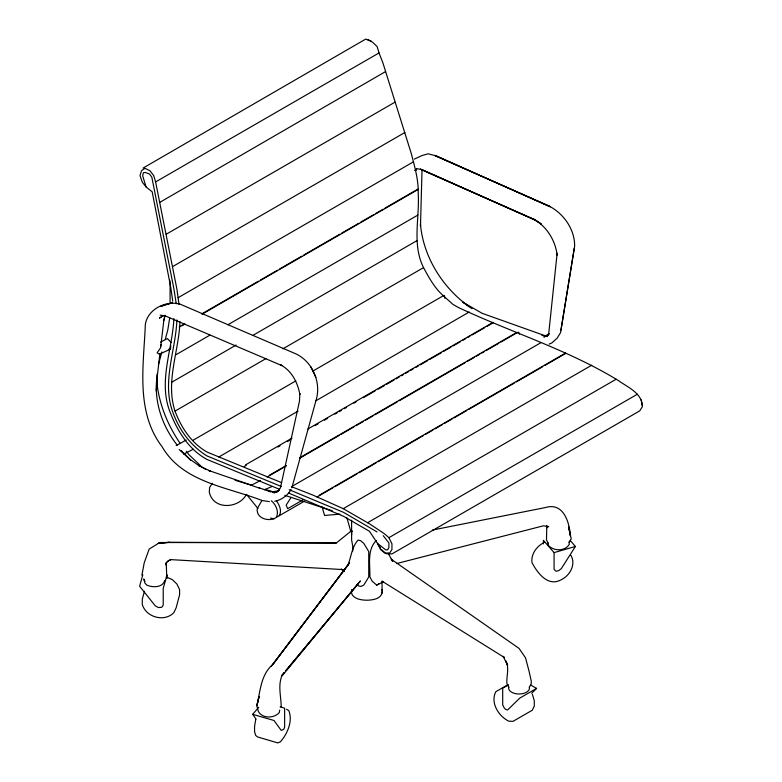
<?xml version="1.0" encoding="UTF-8"?>
<svg xmlns="http://www.w3.org/2000/svg" width="782" height="782" viewBox="0 0 782 782"><rect width="100%" height="100%" fill="white"/><g stroke="black" fill="none" stroke-linecap="round" stroke-linejoin="round"><path stroke-width="1.17" d="M422.016 170.496L420.491 225.871L420.491 224.551C423.609 258.48 444.039 289.78 472.025 308.665M546.813 526.354L546.471 539.873L548.368 543.607M170.065 302.341L170.105 283.7M156.82 379.622L157.162 373.835M160.936 344.53L160.554 347.824L157.133 352.877L159.411 354.197L170.447 349.143L170.828 345.849M176.918 319.916C175.696 350.287 162.03 380.99 172.353 410.882C178.609 429.152 190.397 445.75 206.986 455.926L281.334 486.482M179.968 321.676C178.863 351.529 165.325 381.684 175.021 411.107C181.199 427.617 191.639 443.492 207.367 452.192L281.383 482.553M159.929 353.63L157.133 377.481L156.371 391.108L156.752 379.026C154.201 402.759 162.548 426.425 177.123 445.007M160.769 346.475L163.976 319.036L163.604 320.571L165.188 315.263M173.878 318.597C172.451 349.446 158.296 380.863 169.694 411.107C177.025 430.374 188.345 449.298 206.986 459.445L279.575 489.327M281.197 707.084C281.188 696.909 277.942 686.606 281.579 676.538L360.365 580.958L285.889 670.604L358.459 583.372M169.694 317.942L167.788 330.024L165.295 339.241M279.682 710.164L279.301 712.578C274.15 718.492 262.469 718.785 258.363 711.483L256.848 705.765L259.096 696.518M574.252 248.285L560.547 332.663L557.126 338.156L551.799 342.985L549.13 344.09M560.929 330.248L574.633 246.31C574.936 229.546 563.783 213.652 549.13 206.096L434.958 155.559L428.106 153.8L422.016 155.559L414.401 159.078M255.704 719.606L254.561 726.419L254.561 731.698L255.704 735.432L257.601 736.967L277.776 742.9L280.435 741.805C287.493 733.692 292.986 721.141 288.812 710.603L286.525 709.284M141.904 575.249L144.191 562.942L149.137 549.101L159.792 542.503L336.387 542.943L351.607 530.636L352.369 531.516M259.184 696.567L256.848 705.765C260.318 691.405 260.641 674.758 272.83 664.456L349.329 563.157L272.83 664.456M158.443 364.578L161.874 351.91M144.465 591.231L142.285 599.198L142.285 604.466C145.999 617.33 164.523 622.452 173.878 612.599L176.155 607.77L179.586 594.799L179.586 589.53L176.918 584.037L172.353 579.638L166.263 577.008M291.862 487.792L316.593 398.361C320.855 381.01 311.998 361.284 295.664 353.757L179.968 304.09C165.901 300.278 147.475 309.242 145.335 324.53C143.761 365.253 135.266 411.537 162.079 446.698C182.822 482.474 227.327 486.951 262.175 500.539L269.399 501.633M142.793 574.878L139.626 586.236L155.227 605.786L158.267 607.546L161.698 607.331L163.223 605.131L163.223 588.426L167.025 574.809L167.025 578.387M164.738 580.518C162.685 587.81 152.558 587.673 146.85 585.132L144.953 583.157L143.81 578.983L144.953 581.397M351.607 530.636L351.607 535.035M279.301 515.7C282.155 510.832 279.36 505.221 276.632 500.979M376.347 540.382C366.817 550.196 370.189 564.213 369.876 576.784L372.164 581.182L376.728 585.132L383.2 581.837L382.056 581.182L504.605 657.642L503.08 656.323L507.645 665.111L505.749 660.937C509.659 667.896 506.296 676.068 506.892 683.576L508.789 687.31M569.306 542.503L571.212 538.769L568.543 526.687L570.449 536.129C569.452 522.132 563.499 502.024 545.328 507.567L432.309 530.088M529.346 687.31L531.242 683.576L531.242 680.936L528.964 670.829L525.533 657.867L519.072 648.415L391.186 559.208L392.711 561.398L388.146 553.314M176.155 445.603L186.194 440.09M261.98 500.421L257.219 508.662C256.144 517.713 266.662 521.311 273.974 518.769L276.251 517.459C279.282 511.77 275.899 504.527 271.305 500.754M570.068 540.313L575.396 546.462L561.31 568.651L558.651 570.635L555.982 571.29L554.076 569.316L554.076 552.61L543.422 540.313L543.422 543.891M291.07 497.44L286.153 505.152L287.668 508.662L302.898 499.874M212.391 483.305L209.654 487.352L209.273 491.966C212.929 510.206 238.637 508.945 246.379 494.498M291.1 489.552C287.62 495.524 281.569 499.972 274.726 501.194M271.305 666.215L347.804 565.357C351.284 557.009 351.734 546.989 358.078 540.088L360.746 540.743L363.786 543.382L368.733 551.515L368.733 576.999L363.786 585.132L360.746 586.451L358.078 585.796L357.315 584.183M282.009 675.277L284.335 672.471M282.019 675.267L284.355 672.452M256.085 719.166L252.654 714.337L258.744 707.299M549.257 333.758L546.853 336.612L548.749 333.318L557.126 253.339L557.126 255.098C555.464 240.827 547.126 227.103 534.673 219.722L420.491 169.186L534.673 219.722L541.144 223.896L533.529 219.058L535.817 220.377L422.016 169.626L416.307 168.521M531.682 693.302L536.579 688.404L530.528 684.915M549.13 333.758L543.803 337.052L547.615 335.449M143.047 168.081L365.693 39.1L371.02 40.859M163.829 315.342L159.411 318.157L162.764 315.781M544.565 542.288C536.892 545.944 530.802 553.91 532.004 562.717C537.39 572.737 547.586 586.793 560.547 580.078C569.687 576.06 576.402 564.604 570.831 555.249M159.792 202.362L385.477 71.621M218.784 457.03L298.03 411.137M315.996 400.736L469.21 312.008M179.01 304.53L176.918 289.154L155.608 181.923L379.016 52.941L377.11 46.568L372.545 42.179L367.599 39.755M166.263 234.219L394.998 102.159M172.734 266.525L404.89 132.49M178.061 297.727L413.649 161.708M415.164 170.496L416.689 169.626L414.91 170.349M179.205 326.944L184.484 323.895M202.43 313.533L258.392 281.227M260.504 280.005L277.405 270.259M279.516 269.037L301.686 256.232M303.797 255.01L339.701 234.287M341.812 233.065L358.703 223.32M360.815 222.098L373.483 214.776M375.595 213.564L382.985 209.293M385.096 208.071L417.832 189.176M181.864 325.85L185.031 324.022M201.912 314.276L418.214 189.4M160.593 342.086L167.407 338.596L171.209 342.545M176.155 354.637L209.928 335.136M227.875 324.774L417.832 215.109M171.59 382.32L236.135 345.058M253.065 335.283L417.07 240.592M175.021 411.107L265.968 358.596M282.888 348.831L423.541 267.62C411.909 244.434 419.69 218.1 418.214 193.35C418.575 179.792 414.656 166.801 411.361 153.8L382.818 62.609L379.016 52.941M192.528 440.549L295.801 380.922M312.663 371.186L443.335 295.743L452.846 304.315L458.174 307.394C511.252 332.418 568.162 349.769 618.396 380.56C627.721 387.344 642.345 393.043 642.374 406.708L639.715 410.882L391.948 553.93L386.24 553.705M244.199 466.531L246.31 465.31M277.962 447.03L280.073 445.818M287.453 441.556L289.565 440.334M314.882 425.711L318.049 423.893M324.383 420.237L327.55 418.409M334.931 414.147L337.042 412.925M339.153 411.703L341.265 410.491M344.422 408.663L346.534 407.442M353.923 403.18L356.035 401.958M363.415 397.696L375.018 391M378.185 389.172L384.519 385.516M386.631 384.294L394.011 380.032M396.122 378.811L399.289 376.983M401.401 375.771L403.512 374.549M405.623 373.327L408.781 371.509M410.892 370.287L413.004 369.065M416.171 367.237L418.282 366.025M420.393 364.803L427.774 360.541M429.885 359.319L441.488 352.623M443.599 351.401L450.989 347.14M453.101 345.918L460.481 341.656M462.592 340.434L465.759 338.616M467.871 337.394L469.972 336.172M472.084 334.96L484.742 327.648M486.854 326.426L493.188 322.771M269.399 475.27L286.29 465.515M300.014 457.597L516.403 332.663M267.121 477.02L286.163 466.033M299.917 458.086L339.056 435.496M341.177 434.274L353.865 426.943M355.986 425.721L363.386 421.439M365.507 420.217L372.906 415.946M375.028 414.724L397.236 401.899M399.358 400.677L464.948 362.809M467.059 361.587L474.469 357.315M476.58 356.093L479.757 354.256M481.868 353.034L483.99 351.812M486.101 350.59L498.799 343.269M500.92 342.047L516.785 332.878M292.536 486.081L540.763 342.77M167.025 561.623L170.828 559.423M277.014 517.019L304.687 501.037M319.261 495.26L565.503 353.093M316.974 497.02L332.8 487.89M334.901 486.668L357.051 473.882M359.163 472.66L376.034 462.924M378.146 461.703L423.502 435.515M425.603 434.303L432.993 430.041M435.095 428.819L442.485 424.558M444.596 423.345L451.976 419.074M454.088 417.862L466.737 410.55M468.848 409.338L514.204 383.151M516.306 381.939L542.679 366.709M544.79 365.497L565.875 353.317M291.481 486.687L312.79 495.045L343.239 508.662L591.759 365.184M367.599 522.728L616.118 379.241M343.239 508.662L369.876 524.048L384.343 533.715L388.908 537.674L637.428 394.187M376.728 585.132L379.016 583.812M508.271 684.533L495.847 691.699C490.05 702.529 498.633 716.341 508.789 721.151L512.982 721.366L532.386 710.164L534.292 705.99L534.292 700.711L532.386 694.338M507.938 685.169L502.699 688.189L502.699 704.885L504.224 707.964A5.181 2.991 60 0 0 507.645 709.939L519.825 698.072L536.579 688.404M245.421 464.938L292.009 438.125M307.893 428.986L493.188 322.331M252.273 485.593L251.892 484.938L260.523 480.539M183.702 454.068L193.359 449.22M264.306 489.767L271.686 486.687M278.284 491.233L273.974 492.846L277.776 491.086L275.87 492.621L279.301 489.767L277.776 491.526L280.435 487.792L299.467 401.215L299.848 393.522L299.848 394.402C297.678 382.574 291.774 370.844 280.816 364.959L281.96 365.624L165.882 316.182L160.173 315.078M165.198 304.882L160.936 306.29L172.353 302.781L166.263 304.53M554.076 552.61L575.396 546.462M278.343 490.979L272.068 491.741L273.974 491.966L269.018 491.311L270.543 491.741L259.057 487.802M396.767 563.529L543.422 525.807L548.749 526.687L546.853 526.022L546.853 527.782L546.471 525.807M516.785 332.663L518.691 332.223L519.443 334.129M168.55 349.358L170.447 349.143M546.09 335.742L547.996 335.517L541.906 335.517M169.313 542.288L158.267 543.382L168.208 542.395M339.955 514.126L324.589 515.485L321.998 506.687M288.509 493.002L343.621 516.355L369.495 531.301L377.491 543.382L380.531 549.531L385.106 553.05L389.671 553.05L391.948 549.531L391.948 543.822L388.908 537.674M168.55 542.288L336.387 542.943M273.974 518.769L270.543 518.114M545.709 335.957L482.152 313.328L462.739 302.116L469.278 306.73M280.142 706.889L284.628 708.179L284.628 724.885A3.89 2.121 -83.4 0 1 283.485 729.498L281.197 730.378L273.974 720.486L252.654 714.337M235.069 480.285L251.266 485.182M265.147 489.385L274.404 492.181M284.814 495.329L332.301 510.734M252.391 485.514L208.511 470.432L210.417 471.096L198.99 465.818L200.133 466.473L189.86 459.23L179.205 449.562M289.223 489.718L343.621 512.396L377.051 531.936M260.269 488.447L252.654 485.817L251.892 484.938M205.998 469.601L202.039 467.137L189.097 454.831L186.311 451.312M344.139 571.192L341.333 569.091L344.002 570.987M155.608 181.923L153.702 175.549L149.9 170.72L144.953 168.296L141.522 170.72L140.007 175.549L142.285 182.147L146.097 186.976L152.187 191.815L170.828 287.835L172.734 301.236M343.924 571.114L342.096 569.531L171.209 559.648L168.55 560.743L166.644 562.717L165.882 564.917L166.263 562.502L166.644 574.584M381.675 549.756L385.106 553.05M183.389 452.856L181.111 450.657L190.622 460.109L183.144 452.553M443.335 295.743C434.597 288.079 429.025 277.698 423.541 267.62M383.2 535.69L388.908 542.943L388.908 547.341L387.764 549.756L385.858 549.971L377.491 543.382L380.482 547.938M246.907 494.889L258.021 508.593M180.134 443.355C167.456 424.763 158.697 403.307 156.752 380.785M310.884 366.934L315.83 377.266M346.885 517.762L350.883 531.731M146.097 186.976L142.666 175.774L143.429 172.695L145.335 172.48L149.518 174.015L151.806 177.094L173.878 288.714L176.253 303.817M444.284 295.42L444.85 298.382M568.925 541.848L569.306 544.262C565.2 551.574 553.519 551.281 548.368 545.367L547.996 542.943M641.24 399.895L641.993 405.174M169.762 280.152L170.065 282.566M382.056 581.397L382.056 593.039M352.75 551.095L352.75 546.237L351.607 539.873L351.607 520.167M351.607 589.579L351.607 593.039A13.577 7.84 0 0 0 358.078 598.973A18.895 10.909 0 0 0 375.585 598.973A13.577 7.84 0 0 0 380.15 596.343A18.895 10.909 0 0 0 382.056 589.53M529.346 686.87A10.449 6.031 0 0 1 519.072 694.005A10.449 6.031 0 0 1 508.789 686.87M436.483 155.999L434.958 155.559L550.274 206.751L436.483 155.999"/></g></svg>
